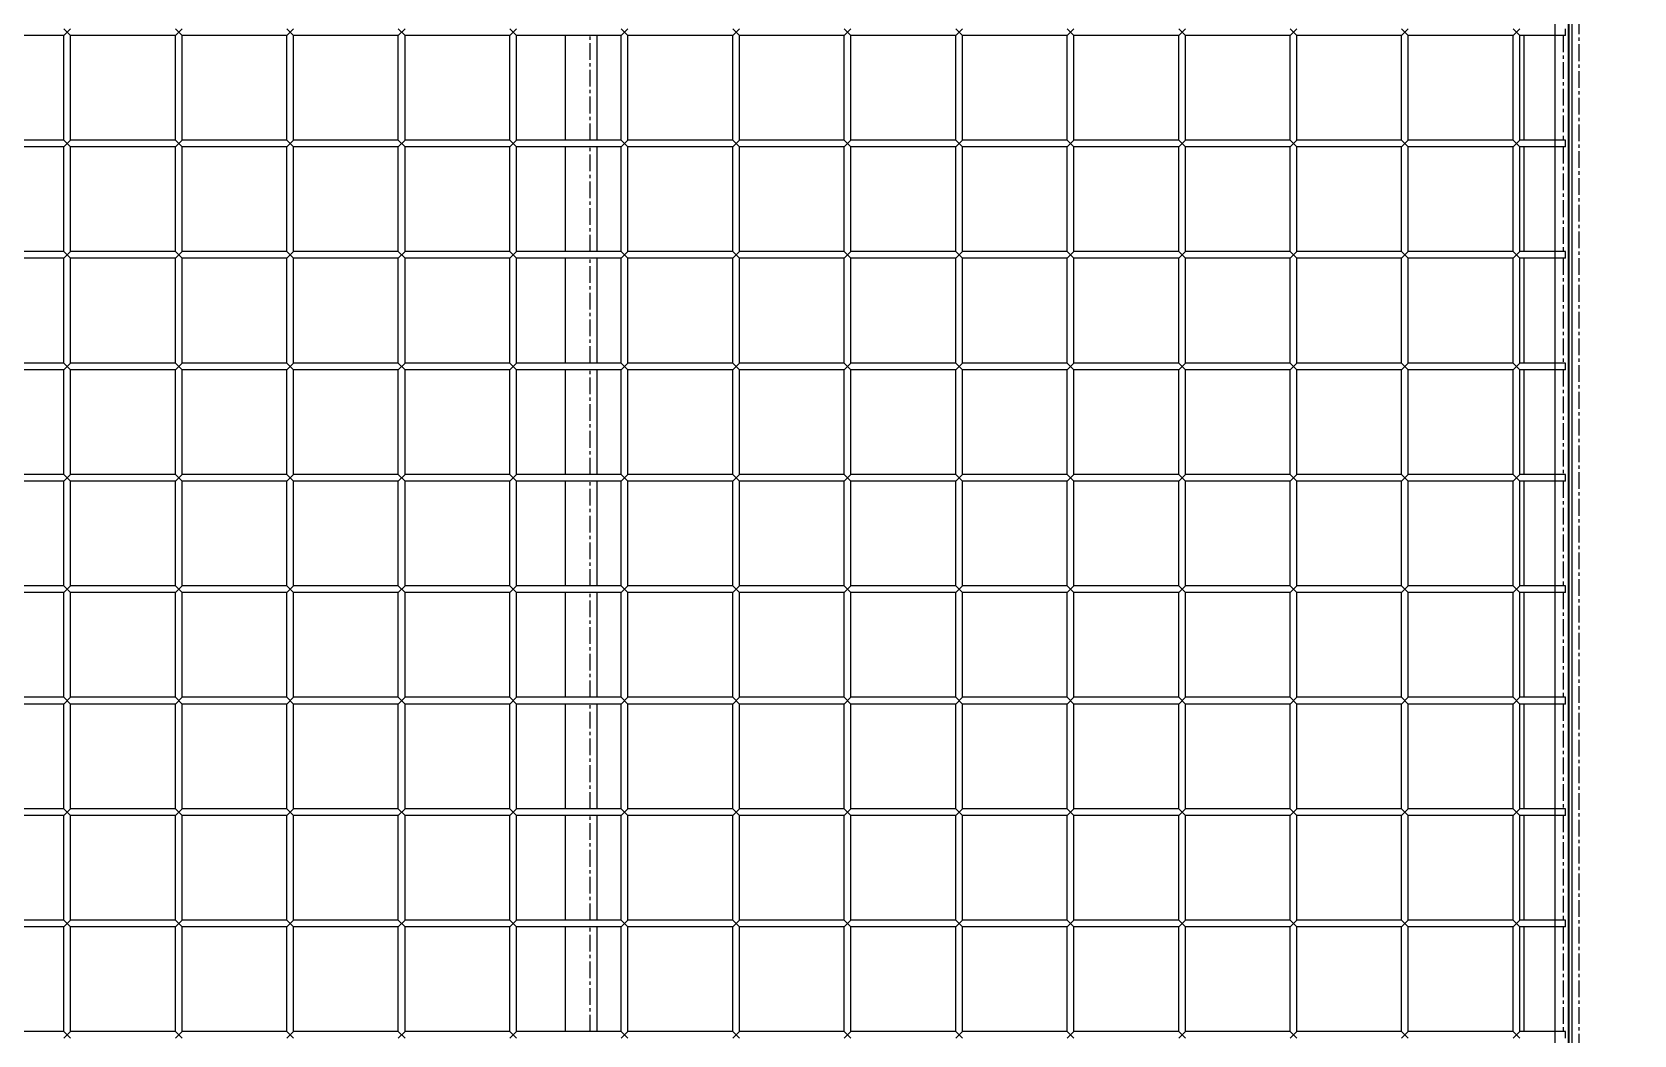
# Model space of a CAD drawing. Header units: millimetres. Extents: x -198529 to 244266, y -64 to 158464.
# Drawn here: x -144269 to -143550, y 98017 to 98467 of the extents above; entities that cross this region are included whole.
import ezdxf

# ---------------------------------------------------------------- set-up
doc = ezdxf.new("R2010")
doc.units = ezdxf.units.MM
doc.linetypes.add('CENTER', pattern=[12, 7.5, -1.5, 1.5, -1.5])
doc.layers.add('0-DCC', color=30, linetype='Continuous')
doc.layers.add('0-DCC-STRUC', color=180, linetype='Continuous')

# ---------------------------------------------------------------- blocks, each defined once
blk = doc.blocks.new('DCC2850x2600(左)')
at = {"color": 0, "linetype": 'Continuous'}
for p, q in [((50640, -74478.48), (50640, -71878.48)), ((50638.5, -71930.88), (50638.5, -74426.08)), ((49963.5, -73206.48), (49966.5, -73203.48)), ((49963.5, -73203.48), (49966.5, -73206.48)), ((50013.5, -73206.48), (50016.5, -73203.48)), ((50013.5, -73203.48), (50016.5, -73206.48)), ((50063.5, -73206.48), (50066.5, -73203.48)), ((50063.5, -73203.48), (50066.5, -73206.48)), ((50113.5, -73206.48), (50116.5, -73203.48)), ((50113.5, -73203.48), (50116.5, -73206.48)), ((50163.5, -73206.48), (50166.5, -73203.48)), ((50163.5, -73203.48), (50166.5, -73206.48)), ((50213.5, -73206.48), (50216.5, -73203.48)), ((50213.5, -73203.48), (50216.5, -73206.48)), ((50263.5, -73206.48), (50266.5, -73203.48)), ((50263.5, -73203.48), (50266.5, -73206.48)), ((50313.5, -73206.48), (50316.5, -73203.48)), ((50313.5, -73203.48), (50316.5, -73206.48)), ((50363.5, -73206.48), (50366.5, -73203.48)), ((50363.5, -73203.48), (50366.5, -73206.48)), ((50413.5, -73206.48), (50416.5, -73203.48)), ((50413.5, -73203.48), (50416.5, -73206.48)), ((50463.5, -73206.48), (50466.5, -73203.48)), ((50463.5, -73203.48), (50466.5, -73206.48)), ((50513.5, -73206.48), (50516.5, -73203.48)), ((50513.5, -73203.48), (50516.5, -73206.48)), ((50563.5, -73206.48), (50566.5, -73203.48)), ((50563.5, -73203.48), (50566.5, -73206.48)), ((50613.5, -73206.48), (50616.5, -73203.48)), ((50613.5, -73203.48), (50616.5, -73206.48)), ((50637, -73206.48), (50637, -73203.48)), ((49963.5, -73206.48), (49916.5, -73206.48)), ((49963.5, -73253.48), (49963.5, -73206.48)), ((50013.5, -73206.48), (49966.5, -73206.48)), ((49966.5, -73253.48), (49966.5, -73206.48)), ((50013.5, -73253.48), (50013.5, -73206.48)), ((50063.5, -73206.48), (50016.5, -73206.48)), ((50016.5, -73253.48), (50016.5, -73206.48)), ((50063.5, -73253.48), (50063.5, -73206.48)), ((50113.5, -73206.48), (50066.5, -73206.48)), ((50066.5, -73253.48), (50066.5, -73206.48)), ((50113.5, -73253.48), (50113.5, -73206.48)), ((50163.5, -73206.48), (50116.5, -73206.48)), ((50116.5, -73253.48), (50116.5, -73206.48)), ((50163.5, -73253.48), (50163.5, -73206.48)), ((50213.5, -73206.48), (50166.5, -73206.48)), ((50166.5, -73253.48), (50166.5, -73206.48)), ((50188.5, -73253.48), (50188.5, -73206.48)), ((50202.5, -73206.48), (50202.5, -73253.48)), ((50213.5, -73253.48), (50213.5, -73206.48)), ((50263.5, -73206.48), (50216.5, -73206.48)), ((50216.5, -73253.48), (50216.5, -73206.48)), ((50263.5, -73253.48), (50263.5, -73206.48)), ((50313.5, -73206.48), (50266.5, -73206.48)), ((50266.5, -73253.48), (50266.5, -73206.48)), ((50313.5, -73253.48), (50313.5, -73206.48)), ((50363.5, -73206.48), (50316.5, -73206.48)), ((50316.5, -73253.48), (50316.5, -73206.48)), ((50363.5, -73253.48), (50363.5, -73206.48)), ((50413.5, -73206.48), (50366.5, -73206.48)), ((50366.5, -73253.48), (50366.5, -73206.48)), ((50413.5, -73253.48), (50413.5, -73206.48)), ((50463.5, -73206.48), (50416.5, -73206.48)), ((50416.5, -73253.48), (50416.5, -73206.48)), ((50463.5, -73253.48), (50463.5, -73206.48)), ((50513.5, -73206.48), (50466.5, -73206.48)), ((50466.5, -73253.48), (50466.5, -73206.48)), ((50513.5, -73253.48), (50513.5, -73206.48)), ((50563.5, -73206.48), (50516.5, -73206.48)), ((50516.5, -73253.48), (50516.5, -73206.48)), ((50563.5, -73253.48), (50563.5, -73206.48)), ((50566.5, -73253.48), (50566.5, -73206.48)), ((50613.5, -73206.48), (50566.5, -73206.48)), ((50613.5, -73253.48), (50613.5, -73206.48)), ((50637, -73206.48), (50616.5, -73206.48)), ((50616.5, -73253.48), (50616.5, -73206.48)), ((50618.5, -73253.48), (50618.5, -73206.48)), ((49963.5, -73253.48), (49916.5, -73253.48)), ((49963.5, -73256.48), (49966.5, -73253.48)), ((49963.5, -73253.48), (49966.5, -73256.48)), ((50013.5, -73253.48), (49966.5, -73253.48)), ((50013.5, -73256.48), (50016.5, -73253.48)), ((50013.5, -73253.48), (50016.5, -73256.48)), ((50063.5, -73253.48), (50016.5, -73253.48)), ((50063.5, -73256.48), (50066.5, -73253.48)), ((50063.5, -73253.48), (50066.5, -73256.48)), ((50113.5, -73253.48), (50066.5, -73253.48)), ((50113.5, -73256.48), (50116.5, -73253.48)), ((50113.5, -73253.48), (50116.5, -73256.48)), ((50163.5, -73253.48), (50116.5, -73253.48)), ((50163.5, -73256.48), (50166.5, -73253.48)), ((50163.5, -73253.48), (50166.5, -73256.48)), ((50213.5, -73253.48), (50166.5, -73253.48)), ((50213.5, -73256.48), (50216.5, -73253.48)), ((50213.5, -73253.48), (50216.5, -73256.48)), ((50263.5, -73253.48), (50216.5, -73253.48)), ((50263.5, -73256.48), (50266.5, -73253.48)), ((50263.5, -73253.48), (50266.5, -73256.48)), ((50313.5, -73253.48), (50266.5, -73253.48)), ((50313.5, -73256.48), (50316.5, -73253.48)), ((50313.5, -73253.48), (50316.5, -73256.48)), ((50363.5, -73253.48), (50316.5, -73253.48)), ((50363.5, -73256.48), (50366.5, -73253.48)), ((50363.5, -73253.48), (50366.5, -73256.48)), ((50413.5, -73253.48), (50366.5, -73253.48)), ((50413.5, -73256.48), (50416.5, -73253.48)), ((50413.5, -73253.48), (50416.5, -73256.48)), ((50463.5, -73253.48), (50416.5, -73253.48)), ((50463.5, -73256.48), (50466.5, -73253.48)), ((50463.5, -73253.48), (50466.5, -73256.48)), ((50513.5, -73253.48), (50466.5, -73253.48)), ((50513.5, -73256.48), (50516.5, -73253.48)), ((50513.5, -73253.48), (50516.5, -73256.48)), ((50563.5, -73253.48), (50516.5, -73253.48)), ((50563.5, -73256.48), (50566.5, -73253.48)), ((50563.5, -73253.48), (50566.5, -73256.48)), ((50613.5, -73253.48), (50566.5, -73253.48)), ((50613.5, -73256.48), (50616.5, -73253.48)), ((50613.5, -73253.48), (50616.5, -73256.48)), ((50637, -73253.48), (50616.5, -73253.48)), ((50637, -73256.48), (50637, -73253.48)), ((49963.5, -73256.48), (49916.5, -73256.48)), ((49963.5, -73303.48), (49963.5, -73256.48)), ((50013.5, -73256.48), (49966.5, -73256.48)), ((49966.5, -73303.48), (49966.5, -73256.48)), ((50013.5, -73303.48), (50013.5, -73256.48)), ((50063.5, -73256.48), (50016.5, -73256.48)), ((50016.5, -73303.48), (50016.5, -73256.48)), ((50063.5, -73303.48), (50063.5, -73256.48)), ((50113.5, -73256.48), (50066.5, -73256.48)), ((50066.5, -73303.48), (50066.5, -73256.48)), ((50113.5, -73303.48), (50113.5, -73256.48)), ((50163.5, -73256.48), (50116.5, -73256.48)), ((50116.5, -73303.48), (50116.5, -73256.48)), ((50163.5, -73303.48), (50163.5, -73256.48)), ((50213.5, -73256.48), (50166.5, -73256.48)), ((50166.5, -73303.48), (50166.5, -73256.48)), ((50188.5, -73303.48), (50188.5, -73256.48)), ((50202.5, -73256.48), (50202.5, -73303.48)), ((50213.5, -73303.48), (50213.5, -73256.48)), ((50263.5, -73256.48), (50216.5, -73256.48)), ((50216.5, -73303.48), (50216.5, -73256.48)), ((50263.5, -73303.48), (50263.5, -73256.48)), ((50313.5, -73256.48), (50266.5, -73256.48)), ((50266.5, -73303.48), (50266.5, -73256.48)), ((50313.5, -73303.48), (50313.5, -73256.48)), ((50363.5, -73256.48), (50316.5, -73256.48)), ((50316.5, -73303.48), (50316.5, -73256.48)), ((50363.5, -73303.48), (50363.5, -73256.48)), ((50413.5, -73256.48), (50366.5, -73256.48)), ((50366.5, -73303.48), (50366.5, -73256.48)), ((50413.5, -73303.48), (50413.5, -73256.48)), ((50463.5, -73256.48), (50416.5, -73256.48)), ((50416.5, -73303.48), (50416.5, -73256.48)), ((50463.5, -73303.48), (50463.5, -73256.48)), ((50513.5, -73256.48), (50466.5, -73256.48)), ((50466.5, -73303.48), (50466.5, -73256.48)), ((50513.5, -73303.48), (50513.5, -73256.48)), ((50563.5, -73256.48), (50516.5, -73256.48)), ((50516.5, -73303.48), (50516.5, -73256.48)), ((50563.5, -73303.48), (50563.5, -73256.48)), ((50566.5, -73303.48), (50566.5, -73256.48)), ((50613.5, -73256.48), (50566.5, -73256.48)), ((50613.5, -73303.48), (50613.5, -73256.48)), ((50637, -73256.48), (50616.5, -73256.48)), ((50616.5, -73303.48), (50616.5, -73256.48)), ((50618.5, -73303.48), (50618.5, -73256.48)), ((49963.5, -73303.48), (49916.5, -73303.48)), ((49963.5, -73306.48), (49966.5, -73303.48)), ((49963.5, -73303.48), (49966.5, -73306.48)), ((50013.5, -73303.48), (49966.5, -73303.48)), ((50013.5, -73306.48), (50016.5, -73303.48)), ((50013.5, -73303.48), (50016.5, -73306.48)), ((50063.5, -73303.48), (50016.5, -73303.48)), ((50063.5, -73306.48), (50066.5, -73303.48)), ((50063.5, -73303.48), (50066.5, -73306.48)), ((50113.5, -73303.48), (50066.5, -73303.48)), ((50113.5, -73306.48), (50116.5, -73303.48)), ((50113.5, -73303.48), (50116.5, -73306.48)), ((50163.5, -73303.48), (50116.5, -73303.48)), ((50163.5, -73306.48), (50166.5, -73303.48)), ((50163.5, -73303.48), (50166.5, -73306.48)), ((50213.5, -73303.48), (50166.5, -73303.48)), ((50213.5, -73306.48), (50216.5, -73303.48)), ((50213.5, -73303.48), (50216.5, -73306.48)), ((50263.5, -73303.48), (50216.5, -73303.48)), ((50263.5, -73306.48), (50266.5, -73303.48)), ((50263.5, -73303.48), (50266.5, -73306.48)), ((50313.5, -73303.48), (50266.5, -73303.48)), ((50313.5, -73306.48), (50316.5, -73303.48)), ((50313.5, -73303.48), (50316.5, -73306.48)), ((50363.5, -73303.48), (50316.5, -73303.48)), ((50363.5, -73306.48), (50366.5, -73303.48)), ((50363.5, -73303.48), (50366.5, -73306.48)), ((50413.5, -73303.48), (50366.5, -73303.48)), ((50413.5, -73306.48), (50416.5, -73303.48)), ((50413.5, -73303.48), (50416.5, -73306.48)), ((50463.5, -73303.48), (50416.5, -73303.48)), ((50463.5, -73306.48), (50466.5, -73303.48)), ((50463.5, -73303.48), (50466.5, -73306.48)), ((50513.5, -73303.48), (50466.5, -73303.48)), ((50513.5, -73306.48), (50516.5, -73303.48)), ((50513.5, -73303.48), (50516.5, -73306.48)), ((50563.5, -73303.48), (50516.5, -73303.48)), ((50563.5, -73306.48), (50566.5, -73303.48)), ((50563.5, -73303.48), (50566.5, -73306.48)), ((50613.5, -73303.48), (50566.5, -73303.48)), ((50613.5, -73306.48), (50616.5, -73303.48)), ((50613.5, -73303.48), (50616.5, -73306.48)), ((50637, -73303.48), (50616.5, -73303.48)), ((50637, -73306.48), (50637, -73303.48)), ((49963.5, -73306.48), (49916.5, -73306.48)), ((49963.5, -73353.48), (49963.5, -73306.48)), ((50013.5, -73306.48), (49966.5, -73306.48)), ((49966.5, -73353.48), (49966.5, -73306.48)), ((50013.5, -73353.48), (50013.5, -73306.48)), ((50063.5, -73306.48), (50016.5, -73306.48)), ((50016.5, -73353.48), (50016.5, -73306.48)), ((50063.5, -73353.48), (50063.5, -73306.48)), ((50113.5, -73306.48), (50066.5, -73306.48)), ((50066.5, -73353.48), (50066.5, -73306.48)), ((50113.5, -73353.48), (50113.5, -73306.48)), ((50163.5, -73306.48), (50116.5, -73306.48)), ((50116.5, -73353.48), (50116.5, -73306.48)), ((50163.5, -73353.48), (50163.5, -73306.48)), ((50213.5, -73306.48), (50166.5, -73306.48)), ((50166.5, -73353.48), (50166.5, -73306.48)), ((50188.5, -73353.48), (50188.5, -73306.48)), ((50202.5, -73306.48), (50202.5, -73353.48)), ((50213.5, -73353.48), (50213.5, -73306.48)), ((50263.5, -73306.48), (50216.5, -73306.48)), ((50216.5, -73353.48), (50216.5, -73306.48)), ((50263.5, -73353.48), (50263.5, -73306.48)), ((50313.5, -73306.48), (50266.5, -73306.48)), ((50266.5, -73353.48), (50266.5, -73306.48)), ((50313.5, -73353.48), (50313.5, -73306.48)), ((50363.5, -73306.48), (50316.5, -73306.48)), ((50316.5, -73353.48), (50316.5, -73306.48)), ((50363.5, -73353.48), (50363.5, -73306.48)), ((50413.5, -73306.48), (50366.5, -73306.48)), ((50366.5, -73353.48), (50366.5, -73306.48)), ((50413.5, -73353.48), (50413.5, -73306.48)), ((50463.5, -73306.48), (50416.5, -73306.48)), ((50416.5, -73353.48), (50416.5, -73306.48)), ((50463.5, -73353.48), (50463.5, -73306.48)), ((50513.5, -73306.48), (50466.5, -73306.48)), ((50466.5, -73353.48), (50466.5, -73306.48)), ((50513.5, -73353.48), (50513.5, -73306.48)), ((50563.5, -73306.48), (50516.5, -73306.48)), ((50516.5, -73353.48), (50516.5, -73306.48)), ((50563.5, -73353.48), (50563.5, -73306.48)), ((50566.5, -73353.48), (50566.5, -73306.48)), ((50613.5, -73306.48), (50566.5, -73306.48)), ((50613.5, -73353.48), (50613.5, -73306.48)), ((50637, -73306.48), (50616.5, -73306.48)), ((50616.5, -73353.48), (50616.5, -73306.48)), ((50618.5, -73353.48), (50618.5, -73306.48)), ((49963.5, -73353.48), (49916.5, -73353.48)), ((49963.5, -73356.48), (49916.5, -73356.48)), ((49963.5, -73356.48), (49966.5, -73353.48)), ((49963.5, -73353.48), (49966.5, -73356.48)), ((49963.5, -73403.48), (49963.5, -73356.48)), ((50013.5, -73353.48), (49966.5, -73353.48)), ((50013.5, -73356.48), (49966.5, -73356.48)), ((49966.5, -73403.48), (49966.5, -73356.48)), ((50013.5, -73353.48), (50016.5, -73356.48)), ((50013.5, -73356.48), (50016.5, -73353.48)), ((50013.5, -73403.48), (50013.5, -73356.48)), ((50063.5, -73353.48), (50016.5, -73353.48)), ((50063.5, -73356.48), (50016.5, -73356.48)), ((50016.5, -73403.48), (50016.5, -73356.48)), ((50063.5, -73356.48), (50066.5, -73353.48)), ((50063.5, -73353.48), (50066.5, -73356.48)), ((50063.5, -73403.48), (50063.5, -73356.48)), ((50113.5, -73353.48), (50066.5, -73353.48)), ((50113.5, -73356.48), (50066.5, -73356.48)), ((50066.5, -73403.48), (50066.5, -73356.48)), ((50113.5, -73356.48), (50116.5, -73353.48)), ((50113.5, -73353.48), (50116.5, -73356.48)), ((50113.5, -73403.48), (50113.5, -73356.48)), ((50163.5, -73353.48), (50116.5, -73353.48)), ((50163.5, -73356.48), (50116.5, -73356.48)), ((50116.5, -73403.48), (50116.5, -73356.48)), ((50163.5, -73356.48), (50166.5, -73353.48)), ((50163.5, -73353.48), (50166.5, -73356.48)), ((50163.5, -73403.48), (50163.5, -73356.48)), ((50213.5, -73353.48), (50166.5, -73353.48)), ((50213.5, -73356.48), (50166.5, -73356.48)), ((50166.5, -73403.48), (50166.5, -73356.48)), ((50188.5, -73403.48), (50188.5, -73356.48)), ((50202.5, -73356.48), (50202.5, -73403.48)), ((50213.5, -73353.48), (50216.5, -73356.48)), ((50213.5, -73356.48), (50216.5, -73353.48)), ((50213.5, -73403.48), (50213.5, -73356.48)), ((50263.5, -73353.48), (50216.5, -73353.48)), ((50263.5, -73356.48), (50216.5, -73356.48)), ((50216.5, -73403.48), (50216.5, -73356.48)), ((50263.5, -73356.48), (50266.5, -73353.48)), ((50263.5, -73353.48), (50266.5, -73356.48)), ((50263.5, -73403.48), (50263.5, -73356.48)), ((50313.5, -73353.48), (50266.5, -73353.48)), ((50313.5, -73356.48), (50266.5, -73356.48)), ((50266.5, -73403.48), (50266.5, -73356.48)), ((50313.5, -73356.48), (50316.5, -73353.48)), ((50313.5, -73353.48), (50316.5, -73356.48)), ((50313.5, -73403.48), (50313.5, -73356.48)), ((50363.5, -73353.48), (50316.5, -73353.48)), ((50363.5, -73356.48), (50316.5, -73356.48)), ((50316.5, -73403.48), (50316.5, -73356.48)), ((50363.5, -73356.48), (50366.5, -73353.48)), ((50363.5, -73353.48), (50366.5, -73356.48)), ((50363.5, -73403.48), (50363.5, -73356.48)), ((50413.5, -73353.48), (50366.5, -73353.48)), ((50413.5, -73356.48), (50366.5, -73356.48)), ((50366.5, -73403.48), (50366.5, -73356.48)), ((50413.5, -73353.48), (50416.5, -73356.48)), ((50413.5, -73356.48), (50416.5, -73353.48)), ((50413.5, -73403.48), (50413.5, -73356.48)), ((50463.5, -73353.48), (50416.5, -73353.48)), ((50463.5, -73356.48), (50416.5, -73356.48)), ((50416.5, -73403.48), (50416.5, -73356.48)), ((50463.5, -73356.48), (50466.5, -73353.48)), ((50463.5, -73353.48), (50466.5, -73356.48)), ((50463.5, -73403.48), (50463.5, -73356.48)), ((50513.5, -73353.48), (50466.5, -73353.48)), ((50513.5, -73356.48), (50466.5, -73356.48)), ((50466.5, -73403.48), (50466.5, -73356.48)), ((50513.5, -73356.48), (50516.5, -73353.48)), ((50513.5, -73353.48), (50516.5, -73356.48)), ((50513.5, -73403.48), (50513.5, -73356.48)), ((50563.5, -73353.48), (50516.5, -73353.48)), ((50563.5, -73356.48), (50516.5, -73356.48)), ((50516.5, -73403.48), (50516.5, -73356.48)), ((50563.5, -73356.48), (50566.5, -73353.48)), ((50563.5, -73353.48), (50566.5, -73356.48)), ((50563.5, -73403.48), (50563.5, -73356.48)), ((50613.5, -73353.48), (50566.5, -73353.48)), ((50566.5, -73403.48), (50566.5, -73356.48)), ((50613.5, -73356.48), (50566.5, -73356.48)), ((50613.5, -73356.48), (50616.5, -73353.48)), ((50613.5, -73353.48), (50616.5, -73356.48)), ((50613.5, -73403.48), (50613.5, -73356.48)), ((50637, -73353.48), (50616.5, -73353.48)), ((50637, -73356.48), (50616.5, -73356.48)), ((50616.5, -73403.48), (50616.5, -73356.48)), ((50618.5, -73403.48), (50618.5, -73356.48)), ((50637, -73356.48), (50637, -73353.48)), ((49963.5, -73403.48), (49916.5, -73403.48)), ((49963.5, -73406.48), (49916.5, -73406.48)), ((49963.5, -73403.48), (49966.5, -73406.48)), ((49963.5, -73406.48), (49966.5, -73403.48)), ((49963.5, -73453.48), (49963.5, -73406.48)), ((50013.5, -73403.48), (49966.5, -73403.48)), ((50013.5, -73406.48), (49966.5, -73406.48)), ((49966.5, -73453.48), (49966.5, -73406.48)), ((50013.5, -73403.48), (50016.5, -73406.48)), ((50013.5, -73406.48), (50016.5, -73403.48)), ((50013.5, -73453.48), (50013.5, -73406.48)), ((50063.5, -73403.48), (50016.5, -73403.48)), ((50063.5, -73406.48), (50016.5, -73406.48)), ((50016.5, -73453.48), (50016.5, -73406.48)), ((50063.5, -73403.48), (50066.5, -73406.48)), ((50063.5, -73406.48), (50066.5, -73403.48)), ((50063.5, -73453.48), (50063.5, -73406.48)), ((50113.5, -73403.48), (50066.5, -73403.48)), ((50113.5, -73406.48), (50066.5, -73406.48)), ((50066.5, -73453.48), (50066.5, -73406.48)), ((50113.5, -73406.48), (50116.5, -73403.48)), ((50113.5, -73403.48), (50116.5, -73406.48)), ((50113.5, -73453.48), (50113.5, -73406.48)), ((50163.5, -73403.48), (50116.5, -73403.48)), ((50163.5, -73406.48), (50116.5, -73406.48)), ((50116.5, -73453.48), (50116.5, -73406.48)), ((50163.5, -73403.48), (50166.5, -73406.48)), ((50163.5, -73406.48), (50166.5, -73403.48)), ((50163.5, -73453.48), (50163.5, -73406.48)), ((50213.5, -73403.48), (50166.5, -73403.48)), ((50213.5, -73406.48), (50166.5, -73406.48)), ((50166.5, -73453.48), (50166.5, -73406.48)), ((50188.5, -73453.48), (50188.5, -73406.48)), ((50202.5, -73406.48), (50202.5, -73453.48)), ((50213.5, -73403.48), (50216.5, -73406.48)), ((50213.5, -73406.48), (50216.5, -73403.48)), ((50213.5, -73453.48), (50213.5, -73406.48)), ((50263.5, -73403.48), (50216.5, -73403.48)), ((50263.5, -73406.48), (50216.5, -73406.48)), ((50216.5, -73453.48), (50216.5, -73406.48)), ((50263.5, -73403.48), (50266.5, -73406.48)), ((50263.5, -73406.48), (50266.5, -73403.48)), ((50263.5, -73453.48), (50263.5, -73406.48)), ((50313.5, -73403.48), (50266.5, -73403.48)), ((50313.5, -73406.48), (50266.5, -73406.48)), ((50266.5, -73453.48), (50266.5, -73406.48)), ((50313.5, -73406.48), (50316.5, -73403.48)), ((50313.5, -73403.48), (50316.5, -73406.48)), ((50313.5, -73453.48), (50313.5, -73406.48)), ((50363.5, -73403.48), (50316.5, -73403.48)), ((50363.5, -73406.48), (50316.5, -73406.48)), ((50316.5, -73453.48), (50316.5, -73406.48)), ((50363.5, -73403.48), (50366.5, -73406.48)), ((50363.5, -73406.48), (50366.5, -73403.48)), ((50363.5, -73453.48), (50363.5, -73406.48)), ((50413.5, -73403.48), (50366.5, -73403.48)), ((50413.5, -73406.48), (50366.5, -73406.48)), ((50366.5, -73453.48), (50366.5, -73406.48)), ((50413.5, -73403.48), (50416.5, -73406.48)), ((50413.5, -73406.48), (50416.5, -73403.48)), ((50413.5, -73453.48), (50413.5, -73406.48)), ((50463.5, -73403.48), (50416.5, -73403.48)), ((50463.5, -73406.48), (50416.5, -73406.48)), ((50416.5, -73453.48), (50416.5, -73406.48)), ((50463.5, -73403.48), (50466.5, -73406.48)), ((50463.5, -73406.48), (50466.5, -73403.48)), ((50463.5, -73453.48), (50463.5, -73406.48)), ((50513.5, -73403.48), (50466.5, -73403.48)), ((50513.5, -73406.48), (50466.5, -73406.48)), ((50466.5, -73453.48), (50466.5, -73406.48)), ((50513.5, -73406.48), (50516.5, -73403.48)), ((50513.5, -73403.48), (50516.5, -73406.48)), ((50513.5, -73453.48), (50513.5, -73406.48)), ((50563.5, -73403.48), (50516.5, -73403.48)), ((50563.5, -73406.48), (50516.5, -73406.48)), ((50516.5, -73453.48), (50516.5, -73406.48)), ((50563.5, -73403.48), (50566.5, -73406.48)), ((50563.5, -73406.48), (50566.5, -73403.48)), ((50563.5, -73453.48), (50563.5, -73406.48)), ((50613.5, -73403.48), (50566.5, -73403.48)), ((50566.5, -73453.48), (50566.5, -73406.48)), ((50613.5, -73406.48), (50566.5, -73406.48)), ((50613.5, -73403.48), (50616.5, -73406.48)), ((50613.5, -73406.48), (50616.5, -73403.48)), ((50613.5, -73453.48), (50613.5, -73406.48)), ((50637, -73403.48), (50616.5, -73403.48)), ((50637, -73406.48), (50616.5, -73406.48)), ((50616.5, -73453.48), (50616.5, -73406.48)), ((50618.5, -73453.48), (50618.5, -73406.48)), ((50637, -73406.48), (50637, -73403.48)), ((49963.5, -73453.48), (49916.5, -73453.48)), ((49963.5, -73456.48), (49916.5, -73456.48)), ((49963.5, -73453.48), (49966.5, -73456.48)), ((49963.5, -73456.48), (49966.5, -73453.48)), ((49963.5, -73503.48), (49963.5, -73456.48)), ((50013.5, -73453.48), (49966.5, -73453.48)), ((50013.5, -73456.48), (49966.5, -73456.48)), ((49966.5, -73503.48), (49966.5, -73456.48)), ((50013.5, -73453.48), (50016.5, -73456.48)), ((50013.5, -73456.48), (50016.5, -73453.48)), ((50013.5, -73503.48), (50013.5, -73456.48)), ((50063.5, -73453.48), (50016.5, -73453.48)), ((50063.5, -73456.48), (50016.5, -73456.48)), ((50016.5, -73503.48), (50016.5, -73456.48)), ((50063.5, -73453.48), (50066.5, -73456.48)), ((50063.5, -73456.48), (50066.5, -73453.48)), ((50063.5, -73503.48), (50063.5, -73456.48)), ((50113.5, -73453.48), (50066.5, -73453.48)), ((50113.5, -73456.48), (50066.5, -73456.48)), ((50066.5, -73503.48), (50066.5, -73456.48)), ((50113.5, -73453.48), (50116.5, -73456.48)), ((50113.5, -73456.48), (50116.5, -73453.48)), ((50113.5, -73503.48), (50113.5, -73456.48)), ((50163.5, -73453.48), (50116.5, -73453.48)), ((50163.5, -73456.48), (50116.5, -73456.48)), ((50116.5, -73503.48), (50116.5, -73456.48)), ((50163.5, -73453.48), (50166.5, -73456.48)), ((50163.5, -73456.48), (50166.5, -73453.48)), ((50163.5, -73503.48), (50163.5, -73456.48)), ((50213.5, -73453.48), (50166.5, -73453.48)), ((50213.5, -73456.48), (50166.5, -73456.48)), ((50166.5, -73503.48), (50166.5, -73456.48)), ((50188.5, -73503.48), (50188.5, -73456.48)), ((50202.5, -73456.48), (50202.5, -73503.48)), ((50213.5, -73453.48), (50216.5, -73456.48)), ((50213.5, -73456.48), (50216.5, -73453.48)), ((50213.5, -73503.48), (50213.5, -73456.48)), ((50263.5, -73453.48), (50216.5, -73453.48)), ((50263.5, -73456.48), (50216.5, -73456.48)), ((50216.5, -73503.48), (50216.5, -73456.48)), ((50263.5, -73453.48), (50266.5, -73456.48)), ((50263.5, -73456.48), (50266.5, -73453.48)), ((50263.5, -73503.48), (50263.5, -73456.48)), ((50313.5, -73453.48), (50266.5, -73453.48)), ((50313.5, -73456.48), (50266.5, -73456.48)), ((50266.5, -73503.48), (50266.5, -73456.48)), ((50313.5, -73453.48), (50316.5, -73456.48)), ((50313.5, -73456.48), (50316.5, -73453.48)), ((50313.5, -73503.48), (50313.5, -73456.48)), ((50363.5, -73453.48), (50316.5, -73453.48)), ((50363.5, -73456.48), (50316.5, -73456.48)), ((50316.5, -73503.48), (50316.5, -73456.48)), ((50363.5, -73453.48), (50366.5, -73456.48)), ((50363.5, -73456.48), (50366.5, -73453.48)), ((50363.5, -73503.48), (50363.5, -73456.48)), ((50413.5, -73453.48), (50366.5, -73453.48)), ((50413.5, -73456.48), (50366.5, -73456.48)), ((50366.5, -73503.48), (50366.5, -73456.48)), ((50413.5, -73453.48), (50416.5, -73456.48)), ((50413.5, -73456.48), (50416.5, -73453.48)), ((50413.5, -73503.48), (50413.5, -73456.48)), ((50463.5, -73453.48), (50416.5, -73453.48)), ((50463.5, -73456.48), (50416.5, -73456.48)), ((50416.5, -73503.48), (50416.5, -73456.48)), ((50463.5, -73453.48), (50466.5, -73456.48)), ((50463.5, -73456.48), (50466.5, -73453.48)), ((50463.5, -73503.48), (50463.5, -73456.48)), ((50513.5, -73453.48), (50466.5, -73453.48)), ((50513.5, -73456.48), (50466.5, -73456.48)), ((50466.5, -73503.48), (50466.5, -73456.48)), ((50513.5, -73453.48), (50516.5, -73456.48)), ((50513.5, -73456.48), (50516.5, -73453.48)), ((50513.5, -73503.48), (50513.5, -73456.48)), ((50563.5, -73453.48), (50516.5, -73453.48)), ((50563.5, -73456.48), (50516.5, -73456.48)), ((50516.5, -73503.48), (50516.5, -73456.48)), ((50563.5, -73453.48), (50566.5, -73456.48)), ((50563.5, -73456.48), (50566.5, -73453.48)), ((50563.5, -73503.48), (50563.5, -73456.48)), ((50613.5, -73453.48), (50566.5, -73453.48)), ((50566.5, -73503.48), (50566.5, -73456.48)), ((50613.5, -73456.48), (50566.5, -73456.48)), ((50613.5, -73453.48), (50616.5, -73456.48)), ((50613.5, -73456.48), (50616.5, -73453.48)), ((50613.5, -73503.48), (50613.5, -73456.48)), ((50637, -73453.48), (50616.5, -73453.48)), ((50637, -73456.48), (50616.5, -73456.48)), ((50616.5, -73503.48), (50616.5, -73456.48)), ((50618.5, -73503.48), (50618.5, -73456.48)), ((50637, -73456.48), (50637, -73453.48)), ((49963.5, -73503.48), (49916.5, -73503.48)), ((49963.5, -73506.48), (49916.5, -73506.48)), ((49963.5, -73503.48), (49966.5, -73506.48)), ((49963.5, -73506.48), (49966.5, -73503.48)), ((49963.5, -73553.48), (49963.5, -73506.48)), ((50013.5, -73503.48), (49966.5, -73503.48)), ((50013.5, -73506.48), (49966.5, -73506.48)), ((49966.5, -73553.48), (49966.5, -73506.48)), ((50013.5, -73503.48), (50016.5, -73506.48)), ((50013.5, -73506.48), (50016.5, -73503.48)), ((50013.5, -73553.48), (50013.5, -73506.48)), ((50063.5, -73503.48), (50016.5, -73503.48)), ((50063.5, -73506.48), (50016.5, -73506.48)), ((50016.5, -73553.48), (50016.5, -73506.48)), ((50063.5, -73503.48), (50066.5, -73506.48)), ((50063.5, -73506.48), (50066.5, -73503.48)), ((50063.5, -73553.48), (50063.5, -73506.48)), ((50113.5, -73503.48), (50066.5, -73503.48)), ((50113.5, -73506.48), (50066.5, -73506.48)), ((50066.5, -73553.48), (50066.5, -73506.48)), ((50113.5, -73503.48), (50116.5, -73506.48)), ((50113.5, -73506.48), (50116.5, -73503.48)), ((50113.5, -73553.48), (50113.5, -73506.48)), ((50163.5, -73503.48), (50116.5, -73503.48)), ((50163.5, -73506.48), (50116.5, -73506.48)), ((50116.5, -73553.48), (50116.5, -73506.48)), ((50163.5, -73503.48), (50166.5, -73506.48)), ((50163.5, -73506.48), (50166.5, -73503.48)), ((50163.5, -73553.48), (50163.5, -73506.48)), ((50213.5, -73503.48), (50166.5, -73503.48)), ((50213.5, -73506.48), (50166.5, -73506.48)), ((50166.5, -73553.48), (50166.5, -73506.48)), ((50188.5, -73553.48), (50188.5, -73506.48)), ((50202.5, -73506.48), (50202.5, -73553.48)), ((50213.5, -73503.48), (50216.5, -73506.48)), ((50213.5, -73506.48), (50216.5, -73503.48)), ((50213.5, -73553.48), (50213.5, -73506.48)), ((50263.5, -73503.48), (50216.5, -73503.48)), ((50263.5, -73506.48), (50216.5, -73506.48)), ((50216.5, -73553.48), (50216.5, -73506.48)), ((50263.5, -73503.48), (50266.5, -73506.48)), ((50263.5, -73506.48), (50266.5, -73503.48)), ((50263.5, -73553.48), (50263.5, -73506.48)), ((50313.5, -73503.48), (50266.5, -73503.48)), ((50313.5, -73506.48), (50266.5, -73506.48)), ((50266.5, -73553.48), (50266.5, -73506.48)), ((50313.5, -73503.48), (50316.5, -73506.48)), ((50313.5, -73506.48), (50316.5, -73503.48)), ((50313.5, -73553.48), (50313.5, -73506.48)), ((50363.5, -73503.48), (50316.5, -73503.48)), ((50363.5, -73506.48), (50316.5, -73506.48)), ((50316.5, -73553.48), (50316.5, -73506.48)), ((50363.5, -73503.48), (50366.5, -73506.48)), ((50363.5, -73506.48), (50366.5, -73503.48)), ((50363.5, -73553.48), (50363.5, -73506.48)), ((50413.5, -73503.48), (50366.5, -73503.48)), ((50413.5, -73506.48), (50366.5, -73506.48)), ((50366.5, -73553.48), (50366.5, -73506.48)), ((50413.5, -73503.48), (50416.5, -73506.48)), ((50413.5, -73506.48), (50416.5, -73503.48)), ((50413.5, -73553.48), (50413.5, -73506.48)), ((50463.5, -73503.48), (50416.5, -73503.48)), ((50463.5, -73506.48), (50416.5, -73506.48)), ((50416.5, -73553.48), (50416.5, -73506.48)), ((50463.5, -73503.48), (50466.5, -73506.48)), ((50463.5, -73506.48), (50466.5, -73503.48)), ((50463.5, -73553.48), (50463.5, -73506.48)), ((50513.5, -73503.48), (50466.5, -73503.48)), ((50513.5, -73506.48), (50466.5, -73506.48)), ((50466.5, -73553.48), (50466.5, -73506.48)), ((50513.5, -73503.48), (50516.5, -73506.48)), ((50513.5, -73506.48), (50516.5, -73503.48)), ((50513.5, -73553.48), (50513.5, -73506.48)), ((50563.5, -73503.48), (50516.5, -73503.48)), ((50563.5, -73506.48), (50516.5, -73506.48)), ((50516.5, -73553.48), (50516.5, -73506.48)), ((50563.5, -73503.48), (50566.5, -73506.48)), ((50563.5, -73506.48), (50566.5, -73503.48)), ((50563.5, -73553.48), (50563.5, -73506.48)), ((50613.5, -73503.48), (50566.5, -73503.48)), ((50566.5, -73553.48), (50566.5, -73506.48)), ((50613.5, -73506.48), (50566.5, -73506.48)), ((50613.5, -73503.48), (50616.5, -73506.48)), ((50613.5, -73506.48), (50616.5, -73503.48)), ((50613.5, -73553.48), (50613.5, -73506.48)), ((50637, -73503.48), (50616.5, -73503.48)), ((50637, -73506.48), (50616.5, -73506.48)), ((50616.5, -73553.48), (50616.5, -73506.48)), ((50618.5, -73553.48), (50618.5, -73506.48)), ((50637, -73506.48), (50637, -73503.48)), ((49963.5, -73553.48), (49916.5, -73553.48)), ((49963.5, -73556.48), (49916.5, -73556.48)), ((49963.5, -73553.48), (49966.5, -73556.48)), ((49963.5, -73556.48), (49966.5, -73553.48)), ((49963.5, -73603.48), (49963.5, -73556.48)), ((50013.5, -73553.48), (49966.5, -73553.48)), ((50013.5, -73556.48), (49966.5, -73556.48)), ((49966.5, -73603.48), (49966.5, -73556.48)), ((50013.5, -73553.48), (50016.5, -73556.48)), ((50013.5, -73556.48), (50016.5, -73553.48)), ((50013.5, -73603.48), (50013.5, -73556.48)), ((50063.5, -73553.48), (50016.5, -73553.48)), ((50063.5, -73556.48), (50016.5, -73556.48)), ((50016.5, -73603.48), (50016.5, -73556.48)), ((50063.5, -73553.48), (50066.5, -73556.48)), ((50063.5, -73556.48), (50066.5, -73553.48)), ((50063.5, -73603.48), (50063.5, -73556.48)), ((50113.5, -73553.48), (50066.5, -73553.48)), ((50113.5, -73556.48), (50066.5, -73556.48)), ((50066.5, -73603.48), (50066.5, -73556.48)), ((50113.5, -73553.48), (50116.5, -73556.48)), ((50113.5, -73556.48), (50116.5, -73553.48)), ((50113.5, -73603.48), (50113.5, -73556.48)), ((50163.5, -73553.48), (50116.5, -73553.48)), ((50163.5, -73556.48), (50116.5, -73556.48)), ((50116.5, -73603.48), (50116.5, -73556.48)), ((50163.5, -73553.48), (50166.5, -73556.48)), ((50163.5, -73556.48), (50166.5, -73553.48)), ((50163.5, -73603.48), (50163.5, -73556.48)), ((50213.5, -73553.48), (50166.5, -73553.48)), ((50213.5, -73556.48), (50166.5, -73556.48)), ((50166.5, -73603.48), (50166.5, -73556.48)), ((50188.5, -73603.48), (50188.5, -73556.48)), ((50202.5, -73556.48), (50202.5, -73603.48)), ((50213.5, -73553.48), (50216.5, -73556.48)), ((50213.5, -73556.48), (50216.5, -73553.48)), ((50213.5, -73603.48), (50213.5, -73556.48)), ((50263.5, -73553.48), (50216.5, -73553.48)), ((50263.5, -73556.48), (50216.5, -73556.48)), ((50216.5, -73603.48), (50216.5, -73556.48)), ((50263.5, -73553.48), (50266.5, -73556.48)), ((50263.5, -73556.48), (50266.5, -73553.48)), ((50263.5, -73603.48), (50263.5, -73556.48)), ((50313.5, -73553.48), (50266.5, -73553.48)), ((50313.5, -73556.48), (50266.5, -73556.48)), ((50266.5, -73603.48), (50266.5, -73556.48)), ((50313.5, -73553.48), (50316.5, -73556.48)), ((50313.5, -73556.48), (50316.5, -73553.48)), ((50313.5, -73603.48), (50313.5, -73556.48)), ((50363.5, -73553.48), (50316.5, -73553.48)), ((50363.5, -73556.48), (50316.5, -73556.48)), ((50316.5, -73603.48), (50316.5, -73556.48)), ((50363.5, -73553.48), (50366.5, -73556.48)), ((50363.5, -73556.48), (50366.5, -73553.48)), ((50363.5, -73603.48), (50363.5, -73556.48)), ((50413.5, -73553.48), (50366.5, -73553.48)), ((50413.5, -73556.48), (50366.5, -73556.48)), ((50366.5, -73603.48), (50366.5, -73556.48)), ((50413.5, -73553.48), (50416.5, -73556.48)), ((50413.5, -73556.48), (50416.5, -73553.48)), ((50413.5, -73603.48), (50413.5, -73556.48)), ((50463.5, -73553.48), (50416.5, -73553.48)), ((50463.5, -73556.48), (50416.5, -73556.48)), ((50416.5, -73603.48), (50416.5, -73556.48)), ((50463.5, -73553.48), (50466.5, -73556.48)), ((50463.5, -73556.48), (50466.5, -73553.48)), ((50463.5, -73603.48), (50463.5, -73556.48)), ((50513.5, -73553.48), (50466.5, -73553.48)), ((50513.5, -73556.48), (50466.5, -73556.48)), ((50466.5, -73603.48), (50466.5, -73556.48)), ((50513.5, -73553.48), (50516.5, -73556.48)), ((50513.5, -73556.48), (50516.5, -73553.48)), ((50513.5, -73603.48), (50513.5, -73556.48)), ((50563.5, -73553.48), (50516.5, -73553.48)), ((50563.5, -73556.48), (50516.5, -73556.48)), ((50516.5, -73603.48), (50516.5, -73556.48)), ((50563.5, -73553.48), (50566.5, -73556.48)), ((50563.5, -73556.48), (50566.5, -73553.48)), ((50563.5, -73603.48), (50563.5, -73556.48)), ((50613.5, -73553.48), (50566.5, -73553.48)), ((50566.5, -73603.48), (50566.5, -73556.48)), ((50613.5, -73556.48), (50566.5, -73556.48)), ((50613.5, -73553.48), (50616.5, -73556.48)), ((50613.5, -73556.48), (50616.5, -73553.48)), ((50613.5, -73603.48), (50613.5, -73556.48)), ((50637, -73553.48), (50616.5, -73553.48)), ((50637, -73556.48), (50616.5, -73556.48)), ((50616.5, -73603.48), (50616.5, -73556.48)), ((50618.5, -73603.48), (50618.5, -73556.48)), ((50637, -73556.48), (50637, -73553.48)), ((49963.5, -73603.48), (49916.5, -73603.48)), ((49963.5, -73606.48), (49916.5, -73606.48)), ((49963.5, -73603.48), (49966.5, -73606.48)), ((49963.5, -73606.48), (49966.5, -73603.48)), ((49963.5, -73653.48), (49963.5, -73606.48)), ((50013.5, -73603.48), (49966.5, -73603.48)), ((50013.5, -73606.48), (49966.5, -73606.48)), ((49966.5, -73653.48), (49966.5, -73606.48)), ((50013.5, -73603.48), (50016.5, -73606.48)), ((50013.5, -73606.48), (50016.5, -73603.48)), ((50013.5, -73653.48), (50013.5, -73606.48)), ((50063.5, -73603.48), (50016.5, -73603.48)), ((50063.5, -73606.48), (50016.5, -73606.48)), ((50016.5, -73653.48), (50016.5, -73606.48)), ((50063.5, -73603.48), (50066.5, -73606.48)), ((50063.5, -73606.48), (50066.5, -73603.48)), ((50063.5, -73653.48), (50063.5, -73606.48)), ((50113.5, -73603.48), (50066.5, -73603.48)), ((50113.5, -73606.48), (50066.5, -73606.48)), ((50066.5, -73653.48), (50066.5, -73606.48)), ((50113.5, -73603.48), (50116.5, -73606.48)), ((50113.5, -73606.48), (50116.5, -73603.48)), ((50113.5, -73653.48), (50113.5, -73606.48)), ((50163.5, -73603.48), (50116.5, -73603.48)), ((50163.5, -73606.48), (50116.5, -73606.48)), ((50116.5, -73653.48), (50116.5, -73606.48)), ((50163.5, -73603.48), (50166.5, -73606.48)), ((50163.5, -73606.48), (50166.5, -73603.48)), ((50163.5, -73653.48), (50163.5, -73606.48)), ((50213.5, -73603.48), (50166.5, -73603.48)), ((50213.5, -73606.48), (50166.5, -73606.48)), ((50166.5, -73653.48), (50166.5, -73606.48)), ((50188.5, -73653.48), (50188.5, -73606.48)), ((50202.5, -73606.48), (50202.5, -73653.48)), ((50213.5, -73603.48), (50216.5, -73606.48)), ((50213.5, -73606.48), (50216.5, -73603.48)), ((50213.5, -73653.48), (50213.5, -73606.48)), ((50263.5, -73603.48), (50216.5, -73603.48)), ((50263.5, -73606.48), (50216.5, -73606.48)), ((50216.5, -73653.48), (50216.5, -73606.48)), ((50263.5, -73603.48), (50266.5, -73606.48)), ((50263.5, -73606.48), (50266.5, -73603.48)), ((50263.5, -73653.48), (50263.5, -73606.48)), ((50313.5, -73603.48), (50266.5, -73603.48)), ((50313.5, -73606.48), (50266.5, -73606.48)), ((50266.5, -73653.48), (50266.5, -73606.48)), ((50313.5, -73603.48), (50316.5, -73606.48)), ((50313.5, -73606.48), (50316.5, -73603.48)), ((50313.5, -73653.48), (50313.5, -73606.48)), ((50363.5, -73603.48), (50316.5, -73603.48)), ((50363.5, -73606.48), (50316.5, -73606.48)), ((50316.5, -73653.48), (50316.5, -73606.48)), ((50363.5, -73603.48), (50366.5, -73606.48)), ((50363.5, -73606.48), (50366.5, -73603.48)), ((50363.5, -73653.48), (50363.5, -73606.48)), ((50413.5, -73603.48), (50366.5, -73603.48)), ((50413.5, -73606.48), (50366.5, -73606.48)), ((50366.5, -73653.48), (50366.5, -73606.48)), ((50413.5, -73603.48), (50416.5, -73606.48)), ((50413.5, -73606.48), (50416.5, -73603.48)), ((50413.5, -73653.48), (50413.5, -73606.48)), ((50463.5, -73603.48), (50416.5, -73603.48)), ((50463.5, -73606.48), (50416.5, -73606.48)), ((50416.5, -73653.48), (50416.5, -73606.48)), ((50463.5, -73603.48), (50466.5, -73606.48)), ((50463.5, -73606.48), (50466.5, -73603.48)), ((50463.5, -73653.48), (50463.5, -73606.48)), ((50513.5, -73603.48), (50466.5, -73603.48)), ((50513.5, -73606.48), (50466.5, -73606.48)), ((50466.5, -73653.48), (50466.5, -73606.48)), ((50513.5, -73603.48), (50516.5, -73606.48)), ((50513.5, -73606.48), (50516.5, -73603.48)), ((50513.5, -73653.48), (50513.5, -73606.48)), ((50563.5, -73603.48), (50516.5, -73603.48)), ((50563.5, -73606.48), (50516.5, -73606.48)), ((50516.5, -73653.48), (50516.5, -73606.48)), ((50563.5, -73603.48), (50566.5, -73606.48)), ((50563.5, -73606.48), (50566.5, -73603.48)), ((50563.5, -73653.48), (50563.5, -73606.48)), ((50613.5, -73603.48), (50566.5, -73603.48)), ((50566.5, -73653.48), (50566.5, -73606.48)), ((50613.5, -73606.48), (50566.5, -73606.48)), ((50613.5, -73603.48), (50616.5, -73606.48)), ((50613.5, -73606.48), (50616.5, -73603.48)), ((50613.5, -73653.48), (50613.5, -73606.48)), ((50637, -73603.48), (50616.5, -73603.48)), ((50637, -73606.48), (50616.5, -73606.48)), ((50616.5, -73653.48), (50616.5, -73606.48)), ((50618.5, -73653.48), (50618.5, -73606.48)), ((50637, -73606.48), (50637, -73603.48)), ((49963.5, -73653.48), (49916.5, -73653.48)), ((49963.5, -73653.48), (49966.5, -73656.48)), ((49963.5, -73656.48), (49966.5, -73653.48)), ((50013.5, -73653.48), (49966.5, -73653.48)), ((50013.5, -73653.48), (50016.5, -73656.48)), ((50013.5, -73656.48), (50016.5, -73653.48)), ((50063.5, -73653.48), (50016.5, -73653.48)), ((50063.5, -73653.48), (50066.5, -73656.48)), ((50063.5, -73656.48), (50066.5, -73653.48)), ((50113.5, -73653.48), (50066.5, -73653.48)), ((50113.5, -73653.48), (50116.5, -73656.48)), ((50113.5, -73656.48), (50116.5, -73653.48)), ((50163.5, -73653.48), (50116.5, -73653.48)), ((50163.5, -73653.48), (50166.5, -73656.48)), ((50163.5, -73656.48), (50166.5, -73653.48)), ((50213.5, -73653.48), (50166.5, -73653.48)), ((50213.5, -73653.48), (50216.5, -73656.48)), ((50213.5, -73656.48), (50216.5, -73653.48)), ((50263.5, -73653.48), (50216.5, -73653.48)), ((50263.5, -73653.48), (50266.5, -73656.48)), ((50263.5, -73656.48), (50266.5, -73653.48)), ((50313.5, -73653.48), (50266.5, -73653.48)), ((50313.5, -73653.48), (50316.5, -73656.48)), ((50313.5, -73656.48), (50316.5, -73653.48)), ((50363.5, -73653.48), (50316.5, -73653.48)), ((50363.5, -73653.48), (50366.5, -73656.48)), ((50363.5, -73656.48), (50366.5, -73653.48)), ((50413.5, -73653.48), (50366.5, -73653.48)), ((50413.5, -73653.48), (50416.5, -73656.48)), ((50413.5, -73656.48), (50416.5, -73653.48)), ((50463.5, -73653.48), (50416.5, -73653.48)), ((50463.5, -73653.48), (50466.5, -73656.48)), ((50463.5, -73656.48), (50466.5, -73653.48)), ((50513.5, -73653.48), (50466.5, -73653.48)), ((50513.5, -73653.48), (50516.5, -73656.48)), ((50513.5, -73656.48), (50516.5, -73653.48)), ((50563.5, -73653.48), (50516.5, -73653.48)), ((50563.5, -73653.48), (50566.5, -73656.48)), ((50563.5, -73656.48), (50566.5, -73653.48)), ((50613.5, -73653.48), (50566.5, -73653.48)), ((50613.5, -73653.48), (50616.5, -73656.48)), ((50613.5, -73656.48), (50616.5, -73653.48)), ((50637, -73653.48), (50616.5, -73653.48)), ((50637, -73656.48), (50637, -73653.48))]:
    blk.add_line(p, q, dxfattribs=at)
at = {"color": 0, "linetype": 'CENTER'}
for p, q in [((50643, -71878.48), (50643, -74478.48)), ((50199.5, -73253.48), (50199.5, -73206.48)), ((50636, -73206.48), (50636, -73253.48)), ((50199.5, -73303.48), (50199.5, -73256.48)), ((50636, -73256.48), (50636, -73303.48)), ((50199.5, -73353.48), (50199.5, -73306.48)), ((50636, -73306.48), (50636, -73353.48)), ((50199.5, -73403.48), (50199.5, -73356.48)), ((50636, -73356.48), (50636, -73403.48)), ((50199.5, -73453.48), (50199.5, -73406.48)), ((50636, -73406.48), (50636, -73453.48)), ((50199.5, -73503.48), (50199.5, -73456.48)), ((50636, -73456.48), (50636, -73503.48)), ((50199.5, -73553.48), (50199.5, -73506.48)), ((50636, -73506.48), (50636, -73553.48)), ((50199.5, -73603.48), (50199.5, -73556.48)), ((50636, -73556.48), (50636, -73603.48)), ((50199.5, -73653.48), (50199.5, -73606.48)), ((50636, -73606.48), (50636, -73653.48))]:
    blk.add_line(p, q, dxfattribs=at)

msp = doc.modelspace()

# ---------------------------------------------------------------- linework, layer by layer
at = {"layer": '0-DCC-STRUC'}
for points in [[(-143435.8, 99723.01), (-143585.8, 99723.01), (-143585.8, 97263.01), (-143435.8, 97263.01)], [(-143441.8, 99723.01), (-143579.8, 99723.01), (-143579.8, 97263.01), (-143441.8, 97263.01)]]:
    msp.add_lwpolyline(points, close=True, dxfattribs=at)

# ---------------------------------------------------------------- block references
at = {"layer": '0-DCC'}
msp.add_blockref('DCC2850x2600(左)', (-194217.97, 171671.49), dxfattribs=at)

doc.saveas('drawing.dxf')
